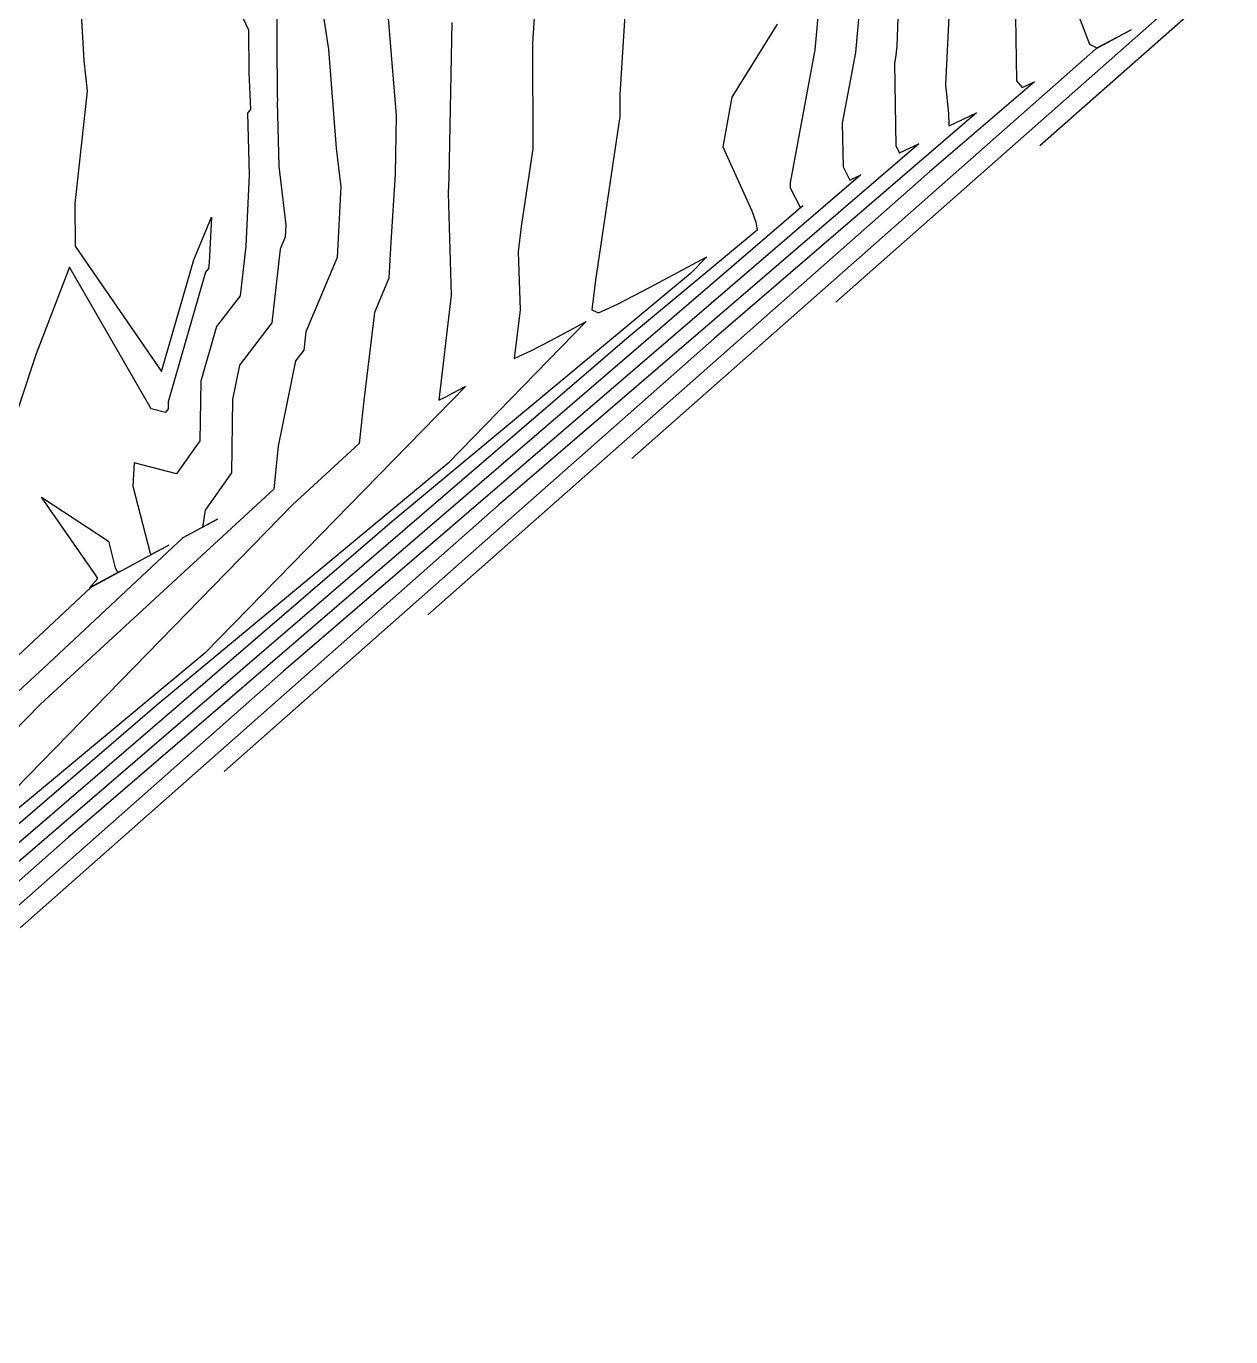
# Model space of a CAD drawing. Extents: x 1684434 to 1702565, y 997334 to 1000228.
# Drawn here: x 1701603.7 to 1701783.2, y 999141.4 to 999336.8 of the extents above; entities that cross this region are included whole.
import ezdxf

# ---------------------------------------------------------------- set-up
doc = ezdxf.new("R2010")
doc.units = 0
doc.layers.add('Default', color=7, linetype='Continuous')

msp = doc.modelspace()

# ---------------------------------------------------------------- linework, layer by layer
at = {"layer": 'Default'}
for points in [[(1701734.35, 999359.08), (1701733.42, 999333.85), (1701733.3, 999332.48), (1701733.07, 999331.26), (1701733.3, 999318.96), (1701733.84, 999317.92), (1701736.69, 999319.29), (1701674.13, 999265.46), (1701602.77, 999202.4)], [(1701723.19, 999355.36), (1701721.23, 999333.31), (1701717.53, 999313.48), (1701717.54, 999312.71), (1701719.03, 999309.84), (1701719.44, 999310.03), (1701609.96, 999215.85), (1701541.98, 999155.77)], [(1701628.2, 999354.52), (1701636.8, 999336.28), (1701636.86, 999329.92), (1701637.12, 999324.42), (1701636.66, 999323.83), (1701636.93, 999314.65), (1701636.4, 999304.04), (1701635.58, 999296.63), (1701632.04, 999292.04), (1701629.69, 999283.87), (1701629.55, 999275.02), (1701626.07, 999270.06), (1701619.78, 999271.72), (1701619.59, 999268.22), (1701622.14, 999258.26), (1701622.26, 999258.04), (1701624.93, 999259.43), (1701613.31, 999253.14), (1701568.28, 999210.97)], [(1701693.69, 999351.13), (1701692.15, 999326.65), (1701692.16, 999323.34), (1701688.54, 999298.96), (1701688, 999294.52), (1701689, 999294.07), (1701691.82, 999295.38), (1701696.56, 999297.87), (1701705.11, 999302.41), (1701702.68, 999299.93), (1701658.18, 999262.92), (1701545.8, 999166.23)], [(1701611.26, 999349.08), (1701612.27, 999331.72), (1701612.77, 999327.13), (1701610.94, 999310.37), (1701610.98, 999304.03), (1701623.85, 999285.35), (1701628.65, 999302), (1701631.29, 999308.32), (1701630.95, 999301.56), (1701630.85, 999300.69), (1701630.43, 999300.15), (1701624.86, 999280.83), (1701624.85, 999279.79), (1701624.44, 999279.21), (1701622.3, 999279.77), (1701610.12, 999300.91), (1701605.15, 999287.99), (1701600, 999272.34)], [(1701679.83, 999345.05), (1701679.15, 999334.22), (1701679.18, 999318.51), (1701677.46, 999306.96), (1701677, 999303.19), (1701677.28, 999294.53), (1701676.41, 999287.26), (1701678.97, 999288.45), (1701681.89, 999289.98), (1701687.15, 999292.78), (1701666.5, 999271.63), (1701623.16, 999235.59), (1701513.71, 999141.42)], [(1701646.85, 999345.78), (1701648.76, 999333.32), (1701649.88, 999318.65), (1701650.56, 999312.86), (1701650.02, 999302.34), (1701645.35, 999291.26), (1701645.05, 999288.51), (1701643.83, 999286.94), (1701641.25, 999274.2), (1701640.57, 999267.79), (1701605.81, 999235.73), (1701557.95, 999186.72)], [(1701728.31, 999344.6), (1701727.27, 999332.9), (1701725.3, 999322.37), (1701725.42, 999315.83), (1701726.43, 999313.88), (1701728.06, 999314.66), (1701642.05, 999240.65), (1701572.37, 999179.08)], [(1701783.2, 999344.13), (1701754.75, 999318.99)], [(1701640.97, 999342.44), (1701641.11, 999326.57), (1701641.15, 999325.65), (1701641.07, 999325.55), (1701641.36, 999315.96), (1701642.39, 999307.17), (1701642.3, 999305.41), (1701641.52, 999303.56), (1701640.31, 999292.57), (1701635.46, 999286.27), (1701634.42, 999281.17), (1701634.26, 999270.24), (1701630.35, 999264.68), (1701629.94, 999262.14), (1701632.2, 999263.31), (1701627.04, 999260.52), (1701607.02, 999241.78), (1701568.23, 999206)], [(1701657.35, 999341.66), (1701658.81, 999323.52), (1701658.65, 999314.76), (1701658.02, 999304.64), (1701657.75, 999299.26), (1701655.58, 999294.12), (1701654, 999281.03), (1701653.32, 999274.62), (1701643.39, 999265.46), (1701594.13, 999215.02)], [(1701751.07, 999341.46), (1701751.28, 999328.68), (1701752.1, 999327.66), (1701753.95, 999328.54), (1701738.3, 999315.08), (1701663.56, 999249.04)], [(1701758.97, 999342.5), (1701762.14, 999334.15), (1701763.26, 999333.59), (1701768.36, 999336.27), (1701763.05, 999333.41), (1701693.96, 999272.35)], [(1701741.26, 999340.31), (1701740.67, 999328.05), (1701741.15, 999323.81), (1701741.18, 999322.08), (1701741.25, 999321.96), (1701745.32, 999323.92), (1701706.22, 999290.27), (1701633.17, 999225.72)], [(1701715.6, 999337.13), (1701708.86, 999326.21), (1701707.48, 999318.84), (1701711.81, 999309.31), (1701712.44, 999307.61), (1701712.62, 999306.41), (1701693.2, 999290.26), (1701577.88, 999191.04)], [(1701667.11, 999337.38), (1701666.69, 999314.21), (1701666.55, 999311.93), (1701667.03, 999296.73), (1701665.17, 999281.07), (1701666.13, 999281.52), (1701667.22, 999282.09), (1701669.2, 999283.14), (1701630.31, 999243.32), (1701588.14, 999208.25)], [(1701773.13, 999338.77), (1701724.35, 999295.67)], [(1701605.96, 999266.62), (1701615.95, 999260.03), (1701616.97, 999256.05), (1701617.34, 999255.38), (1701617.65, 999255.54), (1701613.11, 999253.08), (1701614.35, 999254.46), (1701614.04, 999255.03), (1701605.96, 999266.62)]]:
    msp.add_lwpolyline(points, dxfattribs=at)

doc.saveas('drawing.dxf')
